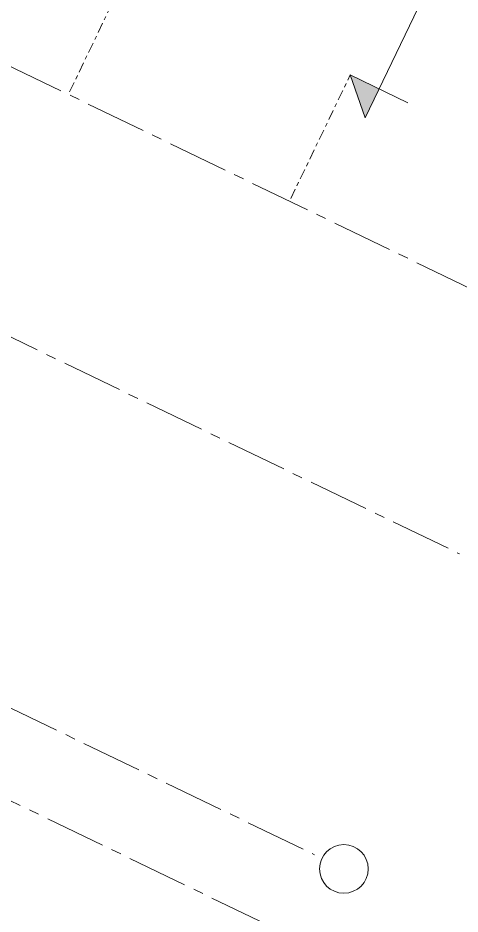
# Model space of a CAD drawing. Header units: millimetres. Extents: x 1373 to 40779, y 1939 to 6439.
# Drawn here: x 5120.2 to 5256.5, y 4655 to 4931.1 of the extents above; entities that cross this region are included whole.
import ezdxf

# ---------------------------------------------------------------- set-up
doc = ezdxf.new("R2010")
doc.units = ezdxf.units.MM
doc.linetypes.add('Centre', pattern=[1.34939, 0.635, -0.23813, 0.23813, -0.23813])
doc.linetypes.add('IMPORT-CENTER2', pattern=[112.5, 75, -12.5, 12.5, -12.5])
for name, color, linetype, lineweight in [('A-DETL', 6, 'Continuous', 30), ('A-FLOR-LEVL', 51, 'Continuous', 18), ('HESAPLAMALAR', 2, 'Continuous', 30), ('S-GRID', 252, 'IMPORT-CENTER2', 5), ('S-GRID-IDEN', 1, 'Continuous', 18)]:
    doc.layers.add(name, color=color, linetype=linetype, lineweight=lineweight)

# ---------------------------------------------------------------- blocks, each defined once
blk = doc.blocks.new('JTIRJRT')
at = {"layer": 'A-FLOR-LEVL'}
blk.add_hatch(color=256, dxfattribs=at).paths.add_polyline_path([(21893.2, -1469.4), (21893.2, -1508.9), (21932.7, -1469.4)])
for p, q in [((21893.2, -1508.9), (21893.2, -1430)), ((21932.7, -1469.4), (21735.2, -1469.4)), ((21932.7, -1469.4), (21893.2, -1508.9))]:
    blk.add_line(p, q, dxfattribs=at)
at = {"layer": 'A-FLOR-LEVL', "linetype": 'Centre', "ltscale": 20}
for p, q in [((22062.3, -1508.9), (21893.2, -1508.9)), ((22062.3, -1811.7), (21893.2, -1811.7))]:
    blk.add_line(p, q, dxfattribs=at)
blk = doc.blocks.new('A$C30a75ea0')
at = {"layer": 'S-GRID', "lineweight": 18}
for p, q in [((430.7, 0), (430.7, 3015.9)), ((731, 0), (731, 3015.9)), ((1142.7, 0), (1142.7, 3015.9)), ((1245.7, 0), (1245.7, 3015.9))]:
    blk.add_line(p, q, dxfattribs=at)
at = {"layer": 'S-GRID-IDEN'}
blk.add_circle((1142.7, 3055.9), 30, dxfattribs=at)
at = {"layer": 'A-DETL'}
blk.add_blockref('JTIRJRT', (-21635.2, 4146.9), dxfattribs=at)

msp = doc.modelspace()

# ---------------------------------------------------------------- block references
at = {"layer": 'HESAPLAMALAR', "color": 4, "xscale": 0.2499999999999999, "yscale": 0.2499999999999999, "zscale": 0.2499999999999999, "rotation": 244.2513197565932}
msp.add_blockref('A$C30a75ea0', (4656.66, 5258.15), dxfattribs=at)

doc.saveas('drawing.dxf')
